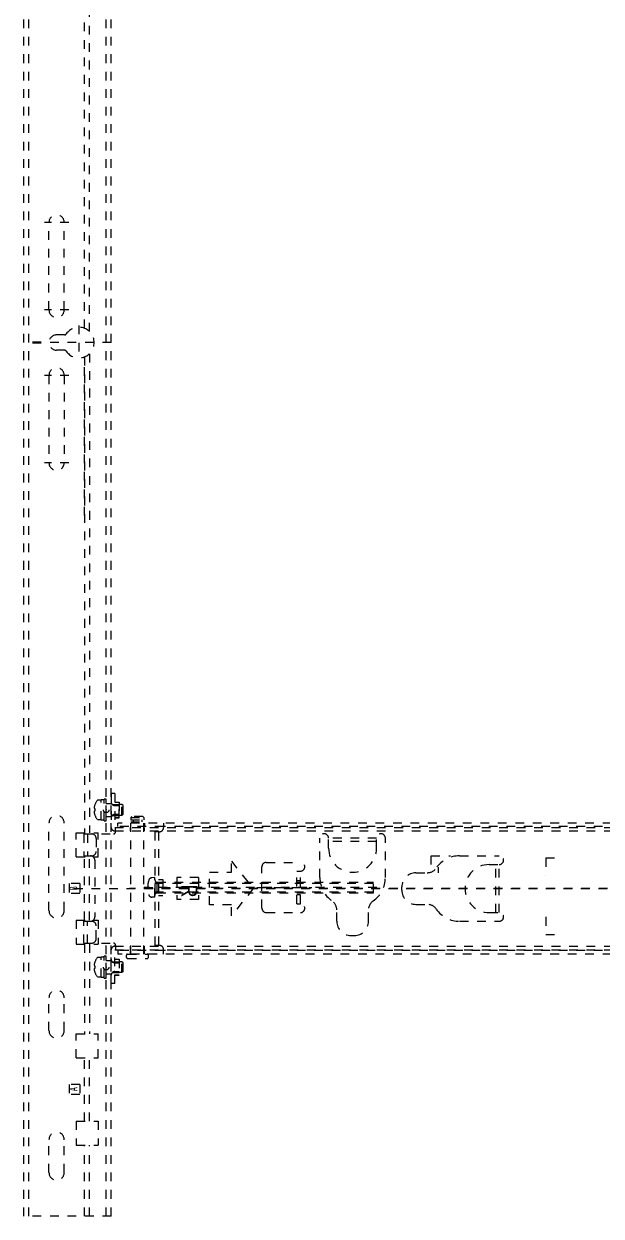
# Model space of a CAD drawing. Units: millimetres, scale not verified. Extents: x -63 to 62, y -57 to 57.
# Drawn here: x -28.04 to -21.43, y 5.81 to 19.46 of the extents above; entities that cross this region are included whole.
import ezdxf
from ezdxf.enums import TextEntityAlignment as Align

# ---------------------------------------------------------------- set-up
doc = ezdxf.new("R2010")
doc.units = ezdxf.units.MM
doc.header["$LTSCALE"] = 0.125
doc.header["$PDMODE"] = 32
doc.header["$PDSIZE"] = 0.0625
doc.linetypes.add('USER1', pattern=[1.4, 0.7, -0.7])
doc.layers.add('0-7_S3', color=3, linetype='USER1', lineweight=18)
doc.styles.add('ＭＳ ゴシック', font='')
doc.styles.get('ＭＳ ゴシック').set_extended_font_data('MS Gothic')

msp = doc.modelspace()

# ---------------------------------------------------------------- linework, layer by layer
at = {"layer": '0-7_S3'}
for p, q in [((-28.0374, 5.8144), (-28.0374, 25.8144)), ((-27.9799, 5.8144), (-27.9799, 25.8144)), ((-27.0949, 5.8144), (-27.0949, 25.8144)), ((-27.0374, 5.8144), (-27.0374, 25.8144)), ((-27.3449, 15.9779), (-27.3449, 21.4269)), ((-27.2874, 15.9418), (-27.2874, 21.4269)), ((-27.5207, 17.1894), (-27.8003, 17.1894)), ((-27.7499, 16.1894), (-27.7499, 17.1894)), ((-27.5749, 16.1894), (-27.5749, 17.1894)), ((-27.5207, 16.1894), (-27.8003, 16.1894)), ((-27.4074, 16.0113), (-27.4074, 15.6156)), ((-27.5728, 15.9019), (-27.6624, 15.9019)), ((-27.8374, 15.8194), (-27.9799, 15.8194)), ((-27.8374, 15.8169), (-27.9799, 15.8169)), ((-27.8374, 15.8144), (-27.9799, 15.8144)), ((-27.8374, 15.8119), (-27.9799, 15.8119)), ((-27.8374, 15.8094), (-27.9799, 15.8094)), ((-27.0374, 15.8144), (-27.7783, 15.8144)), ((-27.5728, 15.7269), (-27.6624, 15.7269)), ((-27.3449, 15.6509), (-27.3449, 10.2019)), ((-27.3449, 13.8342), (-27.3449, 15.6394)), ((-27.2874, 15.687), (-27.2874, 10.2019)), ((-27.5207, 15.4394), (-27.8003, 15.4394)), ((-27.7499, 15.4394), (-27.7499, 14.4394)), ((-27.5749, 15.4394), (-27.5749, 14.4394)), ((-27.5207, 14.4394), (-27.8003, 14.4394)), ((-27.0374, 10.6519), (-27.0374, 10.2644)), ((-26.9974, 10.6519), (-27.0374, 10.6519)), ((-26.9974, 10.6519), (-26.9974, 10.2644)), ((-27.1524, 10.5769), (-27.1937, 10.5769)), ((-27.1524, 10.3494), (-27.1524, 10.5794)), ((-27.1199, 10.5794), (-27.1524, 10.5794)), ((-27.1199, 10.3394), (-27.1199, 10.5894)), ((-27.0949, 10.5894), (-27.1199, 10.5894)), ((-27.0949, 10.3394), (-27.0949, 10.5894)), ((-27.0949, 10.5394), (-27.0374, 10.5394)), ((-27.0265, 10.5269), (-26.9474, 10.5269)), ((-26.9974, 10.5544), (-26.9474, 10.5544)), ((-26.9974, 10.5544), (-26.9474, 10.5544)), ((-26.9974, 10.5144), (-26.9474, 10.5144)), ((-26.9474, 10.5544), (-26.9474, 10.3744)), ((-26.9474, 10.3744), (-26.9474, 10.5544)), ((-26.9158, 10.5269), (-26.9474, 10.5269)), ((-26.9024, 10.5136), (-26.9158, 10.5269)), ((-26.9024, 10.4152), (-26.9024, 10.5136)), ((-27.2343, 10.4494), (-27.2243, 10.4494)), ((-27.0949, 10.3894), (-27.0374, 10.3894)), ((-27.0265, 10.4019), (-26.9474, 10.4019)), ((-26.9974, 10.4144), (-26.9474, 10.4144)), ((-26.9474, 10.3744), (-26.9974, 10.3744)), ((-26.9974, 10.3744), (-26.9474, 10.3744)), ((-26.9158, 10.4019), (-26.9474, 10.4019)), ((-26.8124, 10.3769), (-26.7999, 10.3894)), ((-26.8124, 10.3769), (-26.6624, 10.3769)), ((-26.8124, 10.3769), (-26.8124, 10.3519)), ((-26.6749, 10.3894), (-26.7999, 10.3894)), ((-26.6624, 10.3769), (-26.6749, 10.3894)), ((-26.6624, 10.3769), (-26.6624, 10.3519)), ((-27.7499, 9.3144), (-27.7499, 10.3144)), ((-27.5749, 9.3144), (-27.5749, 10.3144)), ((-27.1524, 10.3519), (-27.1937, 10.3519)), ((-27.1524, 10.3494), (-27.1199, 10.3494)), ((-27.1199, 10.3394), (-27.0949, 10.3394)), ((-26.9974, 10.2644), (-15.1524, 10.2644)), ((-26.9874, 10.2244), (-26.9874, 10.2644)), ((-26.9624, 10.2744), (-26.9624, 10.3144)), ((-15.1124, 10.3144), (-26.9624, 10.3144)), ((-26.4374, 10.2744), (-26.9624, 10.2744)), ((-26.8187, 10.3144), (-26.8187, 10.2744)), ((-26.8187, 10.2244), (-26.8187, 10.2644)), ((-26.8124, 10.3519), (-26.6624, 10.3519)), ((-26.8124, 10.3269), (-26.6624, 10.3269)), ((-26.8124, 8.8144), (-26.8124, 10.3269)), ((-26.7874, 10.3519), (-26.7874, 10.3269)), ((-26.6874, 10.3519), (-26.6874, 10.3269)), ((-26.6624, 8.8144), (-26.6624, 10.3269)), ((-26.6562, 10.3144), (-26.6562, 10.2744)), ((-26.6562, 10.2244), (-26.6562, 10.2644)), ((-26.4374, 10.3144), (-26.4374, 10.2644)), ((-15.2149, 10.2744), (-26.4374, 10.2744)), ((-27.3499, 10.1894), (-27.3499, 9.9394)), ((-27.3499, 10.1894), (-27.0124, 10.1894)), ((-27.3099, 10.1894), (-27.3099, 9.9394)), ((-27.2099, 10.1394), (-27.2099, 9.9894)), ((-27.1874, 9.9269), (-27.1874, 10.2019)), ((-26.9974, 10.2244), (-15.1524, 10.2244)), ((-26.9874, 10.2144), (-26.9874, 10.2244)), ((-26.5374, 10.2144), (-26.5374, 8.9144)), ((-26.4874, 10.2144), (-26.5374, 10.2144)), ((-26.4974, 10.2144), (-26.4974, 8.9144)), ((-24.6499, 9.6894), (-24.6499, 10.1419)), ((-23.9999, 10.1419), (-24.5499, 10.1419)), ((-24.5499, 10.0269), (-24.5499, 10.1419)), ((-23.9999, 10.1019), (-24.5499, 10.1019)), ((-23.9999, 10.0269), (-23.9999, 10.1419)), ((-23.8999, 9.6894), (-23.8999, 10.1419)), ((-27.4374, 9.9269), (-27.1874, 9.9269)), ((-27.3499, 9.9394), (-27.2599, 9.9394)), ((-27.3449, 9.2019), (-27.3449, 9.9269)), ((-27.2874, 9.2019), (-27.2874, 9.9269)), ((-27.2249, 9.8894), (-27.2249, 9.2394)), ((-25.2624, 9.8644), (-24.8724, 9.8644)), ((-23.3749, 9.8413), (-23.3749, 9.9394)), ((-23.3749, 9.9394), (-23.1544, 9.9394)), ((-23.0499, 9.9394), (-22.5974, 9.9394)), ((-22.7124, 9.8394), (-22.5974, 9.8394)), ((-22.6374, 9.2894), (-22.6374, 9.8394)), ((-22.5974, 9.2894), (-22.5974, 9.8394)), ((-22.0624, 9.9144), (-22.0624, 9.7144)), ((-22.0624, 9.9144), (-21.8624, 9.9144)), ((-25.9124, 9.3769), (-25.9124, 9.7519)), ((-25.3124, 9.3394), (-25.3124, 9.8144)), ((-24.9124, 9.3894), (-24.9124, 9.7644)), ((-24.9124, 9.7644), (-24.8724, 9.7644)), ((-24.8724, 9.3894), (-24.8724, 9.7644)), ((-23.5499, 9.7457), (-23.4198, 9.7457)), ((-23.2948, 9.8087), (-23.2948, 9.7457)), ((-27.5199, 9.6207), (-27.5199, 9.5082)), ((-27.3949, 9.6207), (-27.5199, 9.6207)), ((-27.4625, 9.5644), (-14.6353, 9.5644)), ((-27.3949, 9.6207), (-27.3949, 9.5082)), ((-14.958, 9.5644), (-26.8266, 9.5644)), ((-26.663, 9.5769), (-26.2392, 9.5769)), ((-23.998, 9.5769), (-26.659, 9.5769)), ((-26.5374, 9.6894), (-26.5722, 9.6876)), ((-26.5374, 9.4644), (-26.5374, 9.6894)), ((-26.5374, 9.6269), (-24.0374, 9.6269)), ((-26.5265, 9.6394), (-26.4474, 9.6394)), ((-26.5124, 9.5144), (-26.5124, 9.6394)), ((-26.4974, 9.6669), (-26.4474, 9.6669)), ((-26.4974, 9.6269), (-26.4474, 9.6269)), ((-26.4474, 9.6669), (-26.4474, 9.4869)), ((-26.0374, 9.6894), (-26.0374, 9.4394)), ((-25.3711, 9.5769), (-24.7428, 9.5769)), ((-24.9124, 9.6582), (-24.8724, 9.6582)), ((-24.0374, 9.5144), (-24.0374, 9.6394)), ((-23.7124, 9.5457), (-23.7124, 9.5832)), ((-27.3949, 9.5082), (-27.5199, 9.5082)), ((-26.5374, 9.4644), (-26.5722, 9.4662)), ((-26.5374, 9.5269), (-24.0374, 9.5269)), ((-26.5265, 9.5144), (-26.4474, 9.5144)), ((-26.4974, 9.5269), (-26.4474, 9.5269)), ((-26.4974, 9.4869), (-26.4474, 9.4869)), ((-26.0374, 9.4394), (-26.2874, 9.4394)), ((-24.9124, 9.4957), (-24.8724, 9.4957)), ((-25.6624, 9.3769), (-25.9124, 9.3769)), ((-25.6624, 9.2519), (-25.6624, 9.3769)), ((-25.2624, 9.2894), (-24.8724, 9.2894)), ((-24.9124, 9.3894), (-24.8724, 9.3894)), ((-24.4562, 9.1894), (-24.4562, 9.3195)), ((-24.0937, 9.1894), (-24.0937, 9.3195)), ((-23.5499, 9.3832), (-23.4198, 9.3832)), ((-22.7124, 9.2894), (-22.5974, 9.2894)), ((-27.4374, 9.2019), (-27.4374, 8.9269)), ((-27.3499, 9.1894), (-27.2599, 9.1894)), ((-27.3499, 8.9394), (-27.3499, 9.1894)), ((-27.3099, 8.9394), (-27.3099, 9.1894)), ((-23.0499, 9.1894), (-22.5974, 9.1894)), ((-22.0624, 9.2394), (-22.0624, 9.0394)), ((-27.2099, 8.9894), (-27.2099, 9.1394)), ((-24.2937, 9.0269), (-24.2562, 9.0269)), ((-22.0624, 9.0394), (-21.8624, 9.0394)), ((-27.4374, 8.9269), (-27.1874, 8.9269)), ((-27.3499, 8.9394), (-27.0124, 8.9394)), ((-27.3449, 8.9269), (-27.3449, 7.9019)), ((-27.2874, 8.9269), (-27.2874, 7.9019)), ((-26.9974, 8.9044), (-15.1524, 8.9044)), ((-26.9874, 8.9144), (-26.9874, 8.9044)), ((-26.9874, 8.9044), (-26.9874, 8.8644)), ((-26.8187, 8.8644), (-26.8187, 8.9044)), ((-26.6562, 8.8644), (-26.6562, 8.9044)), ((-26.4874, 8.9144), (-26.5374, 8.9144)), ((-27.1524, 8.7769), (-27.1937, 8.7769)), ((-27.1524, 8.5494), (-27.1524, 8.7794)), ((-27.1199, 8.7794), (-27.1524, 8.7794)), ((-27.1199, 8.5394), (-27.1199, 8.7894)), ((-27.0949, 8.7894), (-27.1199, 8.7894)), ((-27.0949, 8.5394), (-27.0949, 8.7894)), ((-27.0949, 8.7394), (-27.0374, 8.7394)), ((-27.0374, 8.4769), (-27.0374, 8.8644)), ((-26.9974, 8.8644), (-15.1524, 8.8644)), ((-26.9974, 8.4769), (-26.9974, 8.8644)), ((-26.9974, 8.7544), (-26.9474, 8.7544)), ((-26.9624, 8.8544), (-26.9624, 8.8144)), ((-26.4374, 8.8544), (-26.9624, 8.8544)), ((-15.1124, 8.8144), (-26.9624, 8.8144)), ((-26.9474, 8.7544), (-26.9474, 8.5744)), ((-26.8624, 8.7769), (-26.8624, 8.8019)), ((-26.8499, 8.8144), (-26.6249, 8.8144)), ((-26.8499, 8.7644), (-26.6249, 8.7644)), ((-26.8187, 8.8144), (-26.8187, 8.8544)), ((-26.6562, 8.8144), (-26.6562, 8.8544)), ((-26.6124, 8.7769), (-26.6124, 8.8019)), ((-26.4374, 8.8144), (-26.4374, 8.8644)), ((-15.2149, 8.8544), (-26.4374, 8.8544)), ((-27.2343, 8.6494), (-27.2243, 8.6494)), ((-27.0265, 8.7269), (-26.9474, 8.7269)), ((-27.0265, 8.6019), (-26.9474, 8.6019)), ((-26.9974, 8.7144), (-26.9474, 8.7144)), ((-26.9974, 8.6144), (-26.9474, 8.6144)), ((-26.9158, 8.7269), (-26.9474, 8.7269)), ((-26.9158, 8.6019), (-26.9474, 8.6019)), ((-26.9024, 8.7136), (-26.9158, 8.7269)), ((-26.9024, 8.6152), (-26.9024, 8.7136)), ((-27.1524, 8.5519), (-27.1937, 8.5519)), ((-27.1524, 8.5494), (-27.1199, 8.5494)), ((-27.1199, 8.5394), (-27.0949, 8.5394)), ((-27.0949, 8.5894), (-27.0374, 8.5894)), ((-26.9974, 8.4769), (-27.0374, 8.4769)), ((-26.9474, 8.5744), (-26.9974, 8.5744)), ((-26.9974, 8.5744), (-26.9474, 8.5744)), ((-27.7499, 7.9394), (-27.7499, 8.3144)), ((-27.5749, 7.9394), (-27.5749, 8.3144)), ((-27.4374, 7.9019), (-27.1874, 7.9019)), ((-27.4374, 7.6269), (-27.4374, 7.9019)), ((-27.3449, 6.9019), (-27.3449, 7.6269)), ((-27.2874, 6.9019), (-27.2874, 7.6269)), ((-27.4374, 6.9019), (-27.1874, 6.9019)), ((-27.1874, 6.9019), (-27.1874, 6.6269)), ((-27.7499, 6.3144), (-27.7499, 6.6894)), ((-27.5749, 6.3144), (-27.5749, 6.6894)), ((-27.3449, 5.8144), (-27.3449, 6.6269)), ((-27.2874, 5.8144), (-27.2874, 6.6269)), ((-27.0374, 5.8144), (-28.0374, 5.8144))]:
    msp.add_line(p, q, dxfattribs=at)
for points in [[(-26.9024, 10.4152), (-26.9158, 10.4019), (-26.9158, 10.5269)], [(-27.2343, 10.4794), (-27.2243, 10.4794), (-27.2243, 10.4494)], [(-27.4374, 9.9269), (-27.4374, 10.2019), (-27.1874, 10.2019)], [(-25.9124, 9.7519), (-25.6624, 9.7519), (-25.6624, 9.8769), (-25.4124, 9.5644), (-25.6624, 9.2519)], [(-26.5374, 9.6269), (-26.5124, 9.6394), (-24.0374, 9.6394)], [(-26.0374, 9.6894), (-26.2874, 9.6894), (-26.2874, 9.4394)], [(-26.5374, 9.5269), (-26.5124, 9.5144), (-24.0374, 9.5144)], [(-27.4374, 9.2019), (-27.1874, 9.2019), (-27.1874, 8.9269)], [(-26.9974, 8.7544), (-26.9474, 8.7544), (-26.9474, 8.5744)], [(-27.2343, 8.6794), (-27.2243, 8.6794), (-27.2243, 8.6494)], [(-26.9024, 8.6152), (-26.9158, 8.6019), (-26.9158, 8.7269)], [(-27.4374, 7.6269), (-27.1874, 7.6269), (-27.1874, 7.9019)], [(-27.3949, 7.3207), (-27.3949, 7.2082), (-27.5199, 7.2082)], [(-27.3949, 7.3207), (-27.5199, 7.3207), (-27.5199, 7.2082)], [(-27.4374, 6.9019), (-27.4374, 6.6269), (-27.1874, 6.6269)]]:
    msp.add_lwpolyline(points, dxfattribs=at)
for centre, radius, start, end in [((-27.6624, 17.1894), 0.0875, 0, 180), ((-27.6624, 16.1894), 0.0875, 180, 0), ((-27.4074, 15.8144), 0.175, 214.22887, 145.77113), ((-27.6624, 15.8144), 0.0875, 90, 270), ((-27.5728, 15.9269), 0.025, 270, 325.77113), ((-27.5728, 15.7019), 0.025, 34.22887, 90), ((-27.6624, 15.4394), 0.0875, 0, 180), ((-27.6624, 14.4394), 0.0875, 180, 0), ((-27.0609, 10.4644), 0.174, 139.72739, 175.05554), ((-26.9974, 10.5544), 0.04, 180, 270), ((-27.6624, 10.3144), 0.0875, 0, 180), ((-27.0609, 10.4644), 0.174, 184.94446, 220.27261), ((-26.9974, 10.3744), 0.04, 90, 180), ((-26.9974, 10.2644), 0.04, 180, 270), ((-26.4874, 10.2644), 0.05, 270, 0), ((-27.2599, 10.1394), 0.05, 0, 90), ((-27.0124, 10.2144), 0.025, 270, 0), ((-24.5999, 10.1419), 0.05, 0, 180), ((-23.9499, 10.1419), 0.05, 0, 180), ((-27.2599, 9.9894), 0.05, 270, 0), ((-24.2749, 10.0269), 0.275, 180, 0), ((-27.2749, 9.8894), 0.05, 0, 90), ((-25.2624, 9.8144), 0.05, 90, 180), ((-24.8724, 9.8144), 0.05, 270, 90), ((-23.0499, 9.6144), 0.325, 90, 145.28851), ((-22.7124, 9.5644), 0.275, 90, 270), ((-22.5974, 9.8894), 0.05, 270, 90), ((-23.5499, 9.5832), 0.1625, 90, 180), ((-23.4198, 9.8707), 0.125, 270, 325.28851), ((-26.3199, 9.5769), 0.3, 164.21401, 195.78599), ((-26.5701, 9.6476), 0.04, 93, 164.21401), ((-26.4974, 9.6669), 0.04, 180, 270), ((-24.3249, 9.6894), 0.325, 180, 235.28851), ((-24.2249, 9.6894), 0.325, 304.71149, 0), ((-26.5701, 9.5062), 0.04, 195.78599, 267), ((-26.4974, 9.4869), 0.04, 90, 180), ((-24.5812, 9.3195), 0.125, 0, 55.28851), ((-23.9687, 9.3195), 0.125, 124.71149, 180), ((-23.5499, 9.5457), 0.1625, 180, 270), ((-27.6624, 9.3144), 0.0875, 180, 0), ((-25.2624, 9.3394), 0.05, 180, 270), ((-24.8724, 9.3394), 0.05, 270, 90), ((-23.4198, 9.2582), 0.125, 34.71149, 90), ((-23.0499, 9.5144), 0.325, 214.71149, 270), ((-22.5974, 9.2394), 0.05, 270, 90), ((-27.2749, 9.2394), 0.05, 270, 0), ((-27.2599, 9.1394), 0.05, 0, 90), ((-24.2937, 9.1894), 0.1625, 180, 270), ((-24.2562, 9.1894), 0.1625, 270, 0), ((-27.2599, 8.9894), 0.05, 270, 0), ((-26.9974, 8.8644), 0.04, 90, 180), ((-27.0124, 8.9144), 0.025, 0, 90), ((-26.4874, 8.8644), 0.05, 0, 90), ((-27.0609, 8.6644), 0.174, 139.72739, 175.05554), ((-26.9974, 8.7544), 0.04, 180, 270), ((-26.8499, 8.8019), 0.0125, 90, 180), ((-26.8499, 8.7769), 0.0125, 180, 270), ((-26.6249, 8.8019), 0.0125, 0, 90), ((-26.6249, 8.7769), 0.0125, 270, 0), ((-27.0609, 8.6644), 0.174, 184.94446, 220.27261), ((-26.9974, 8.5744), 0.04, 90, 180), ((-27.6624, 8.3144), 0.0875, 0, 180), ((-27.6624, 7.9394), 0.0875, 180, 0), ((-27.6624, 6.6894), 0.0875, 0, 180), ((-27.6624, 6.3144), 0.0875, 180, 0)]:
    msp.add_arc(centre, radius, start, end, dxfattribs=at)
for p in [(-27.0949, 10.4644), (-27.0949, 8.6644)]:
    msp.add_point(p, dxfattribs=at)

# ---------------------------------------------------------------- texts
at = {"layer": '0-7_S3', "color": 7, "style": 'ＭＳ ゴシック'}
for s, height, rotation, width, p in [('B', 0.0916, 90, 0.75, (-27.397, 9.5447)), ('Ｒ', 0.1833, 270, 0.85, (-26.2914, 9.6464)), ('A', 0.0916, 90, 0.75, (-27.3982, 7.2447))]:
    msp.add_text(s, height=height, rotation=rotation, dxfattribs=dict(at, width=width)).set_placement(p, align=Align.BOTTOM_LEFT)

doc.saveas('drawing.dxf')
